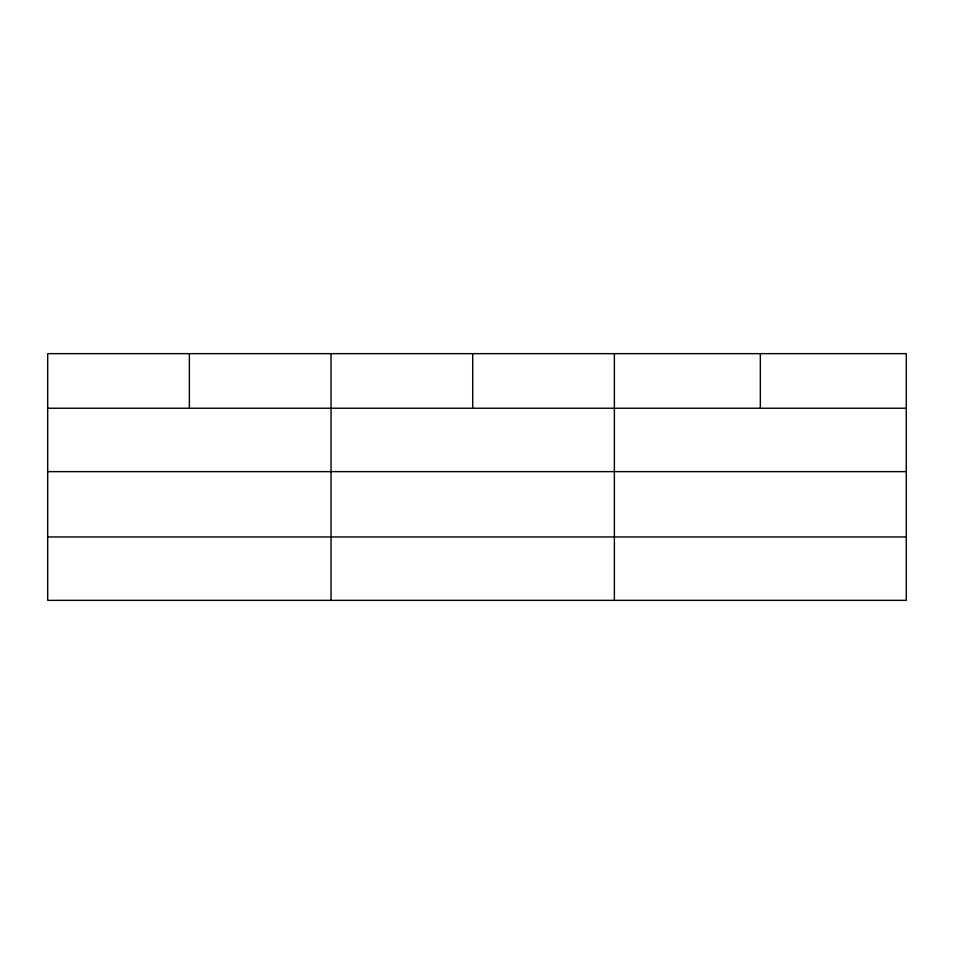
<?xml version="1.0" encoding="UTF-8"?>
<svg xmlns="http://www.w3.org/2000/svg" width="954" height="954" viewBox="0 0 954 954"><rect width="100%" height="100%" fill="white"/><g stroke="black" fill="none" stroke-linecap="round" stroke-linejoin="round"><path stroke-width="1.43" d="M906.3 471.634L906.3 353.648L47.7 353.648L47.7 600.352L906.3 600.352L906.3 471.634L47.7 471.634M47.7 408.24L906.3 408.24M47.7 536.959L906.3 536.959M760.338 353.648L760.338 408.24M614.376 353.648L614.376 600.352M472.707 353.648L472.707 408.24M331.038 353.648L331.038 600.352M189.369 353.648L189.369 408.24"/></g></svg>
